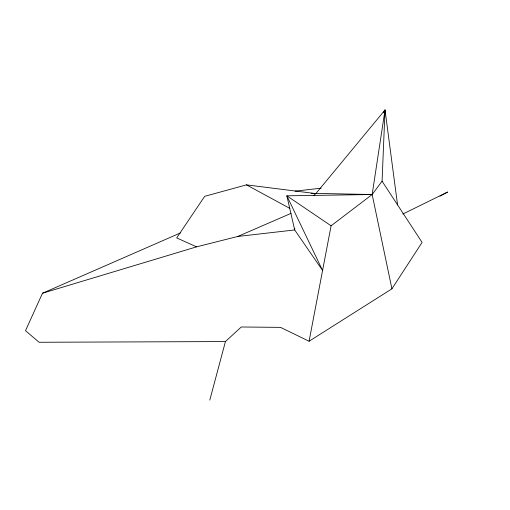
<?xml version="1.0" encoding="UTF-8"?>
<svg xmlns="http://www.w3.org/2000/svg" width="510" height="510" viewBox="0 0 510 510"><rect width="100%" height="100%" fill="white"/><g stroke="black" fill="none" stroke-linecap="round" stroke-linejoin="round"><path stroke-width="0.76" d="M209.808 400.044L225.433 341.566L241.262 326.993L280.513 327.363L309.079 341.247L331.098 225.79L372.16 194.52L382.073 181.203L385.018 109.956L315.849 193.615L313.452 195.712M294.761 228.41L294.697 229.953L322.575 270.472L286.843 195.821L372.16 194.52L391.922 288.813L309.079 341.247M383.545 112.774L385.018 109.956L372.16 194.52L311.208 193.315M180.31 232.993L42.502 293.224L25.5 330.69L39.079 342.267L225.433 341.566M391.922 288.813L422.095 242.397L382.073 181.203M439.945 196.172L447.633 192.028L402.823 214.041M42.502 293.224L196.567 246.853L237.8 236.455L291.095 213.339M315.849 193.615L246.445 184.862L204.682 196.324L176.696 237.928L196.567 246.853M295.099 191.142L321.172 188.165M237.8 236.455L294.697 229.953L286.843 195.821L331.098 225.79M246.445 184.862L289.871 208.399M385.018 109.956L397.564 204.886"/></g></svg>
